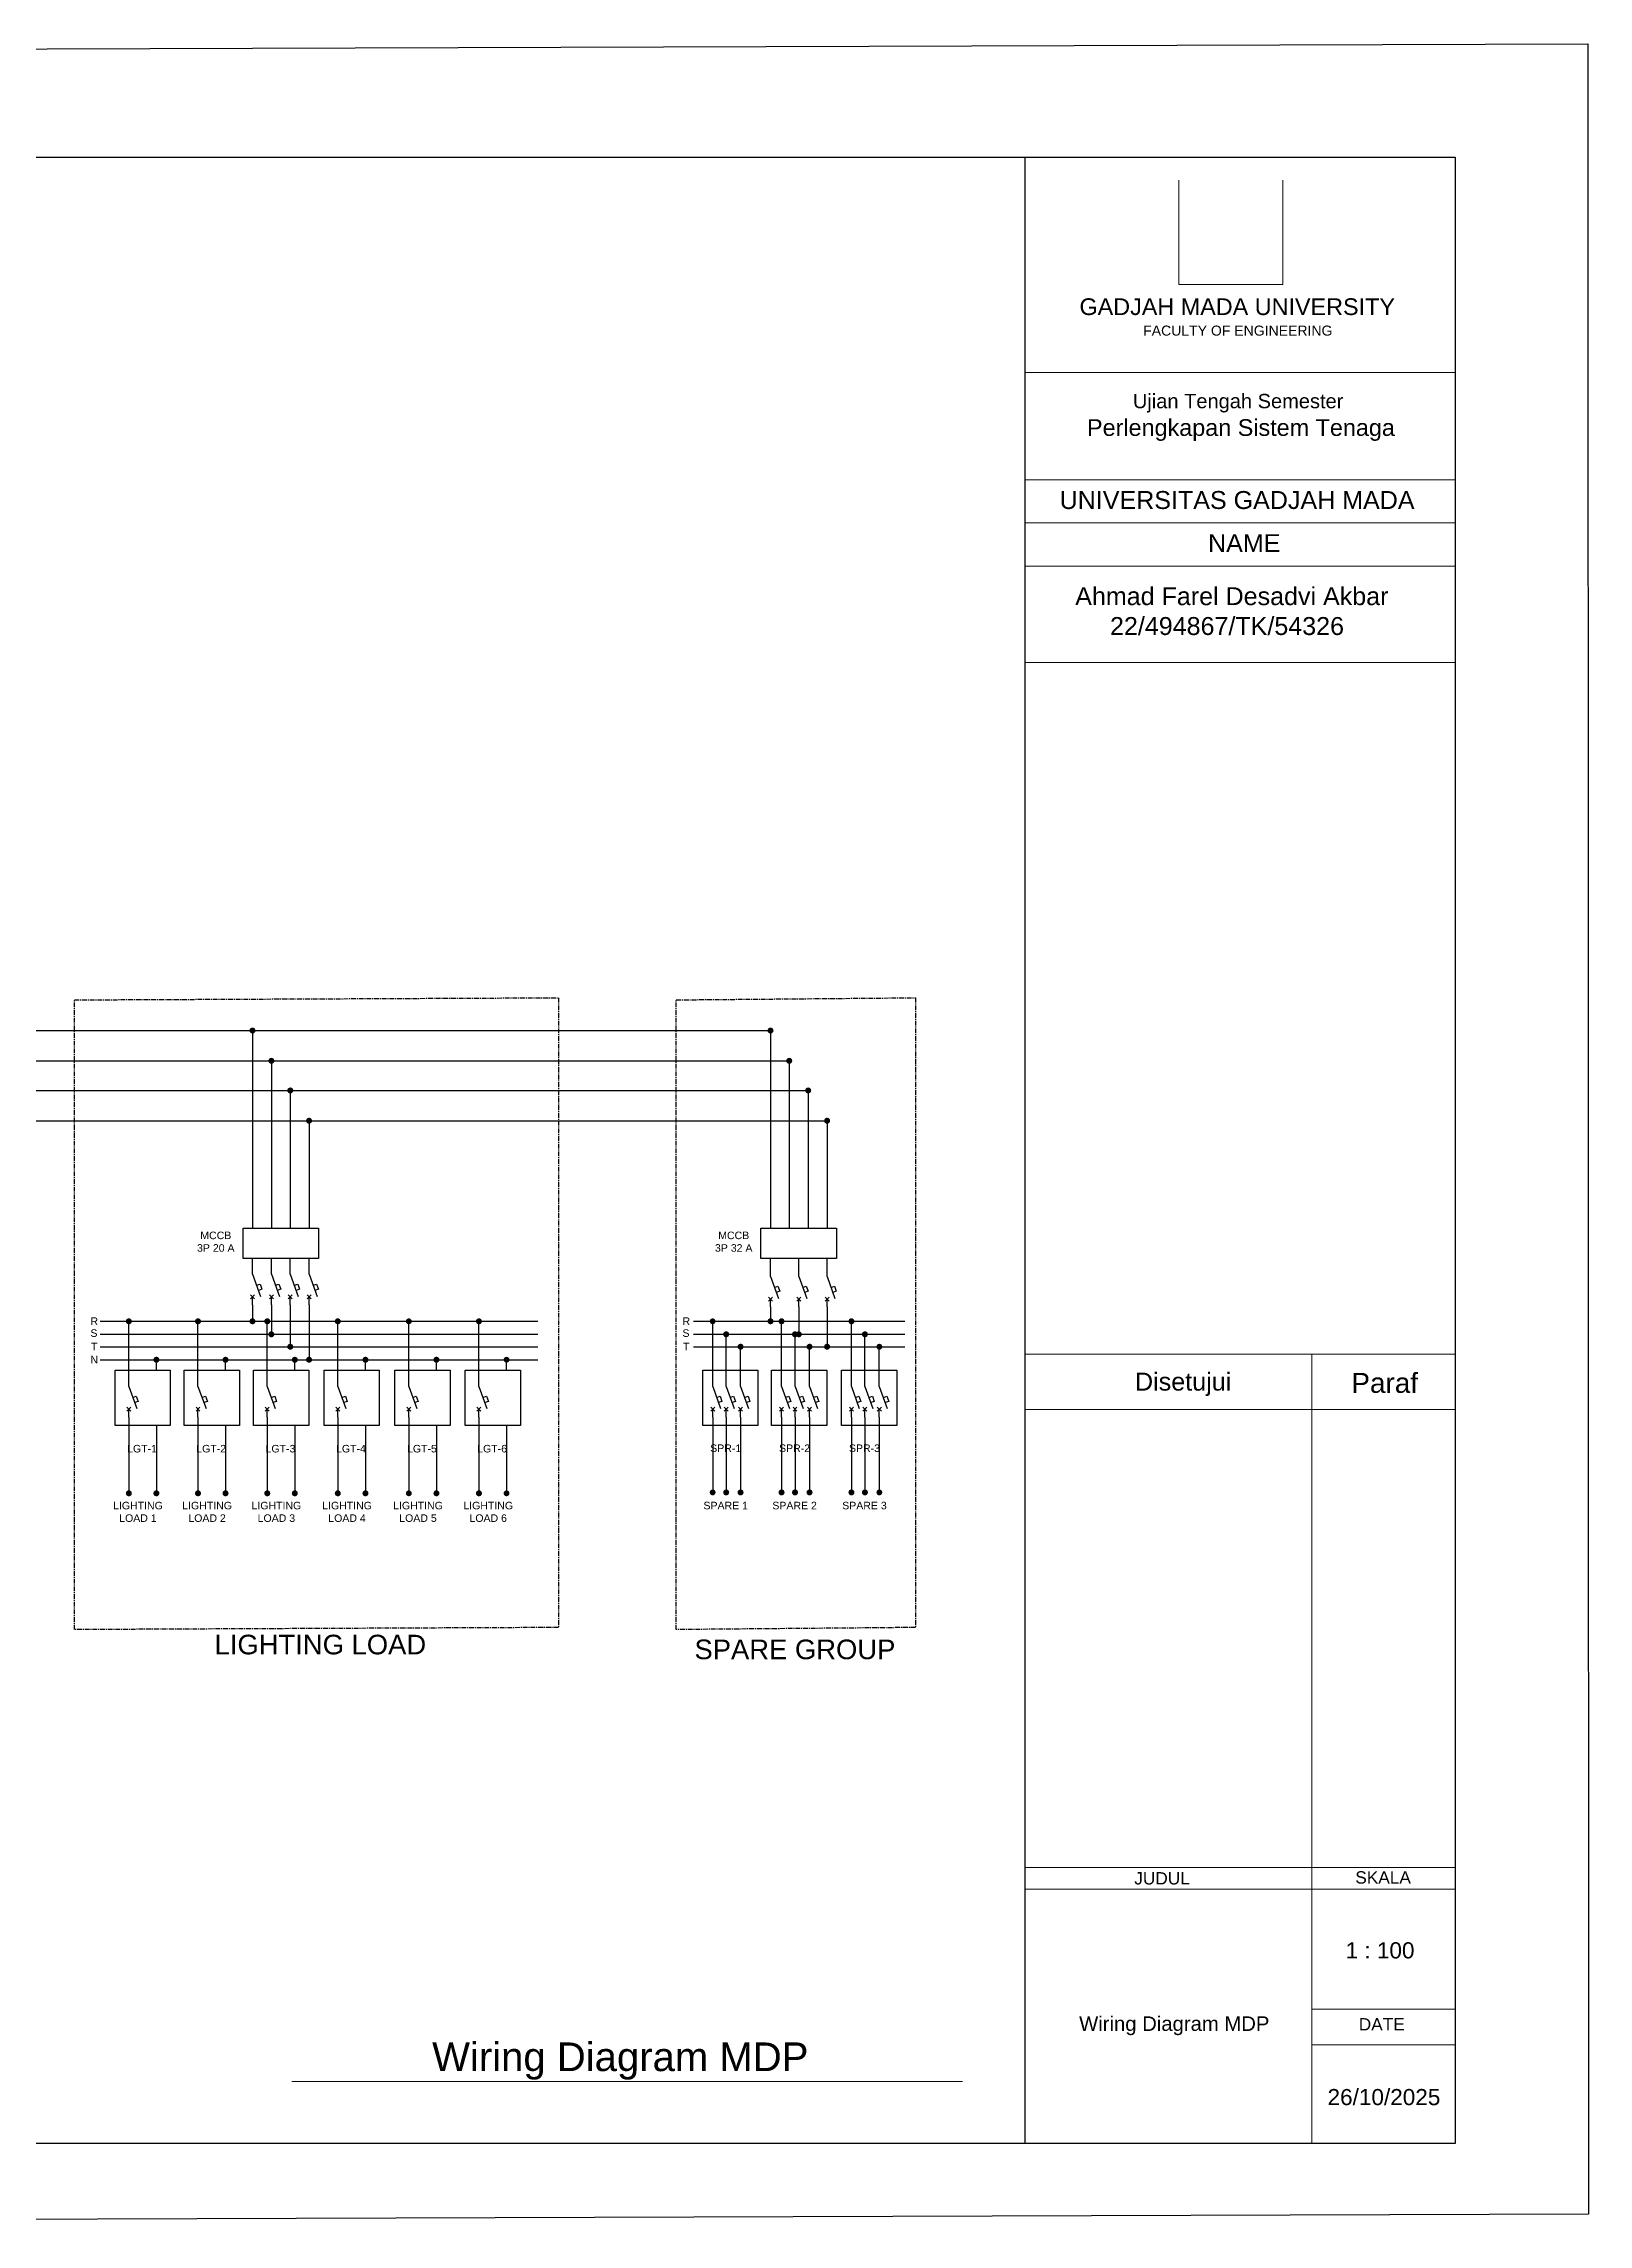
# Model space of a CAD drawing. Header units: inches. Extents: x 1209 to 3246, y 1048 to 2489.
# Drawn here: x 2225 to 3246, y 1048 to 2489 of the extents above; entities that cross this region are included whole.
import ezdxf

# ---------------------------------------------------------------- set-up
doc = ezdxf.new("R2010")
doc.units = ezdxf.units.IN
doc.header["$MEASUREMENT"] = 0
doc.linetypes.add('CENTER', pattern=[50.8, 31.75, -6.35, 6.35, -6.35])
doc.layers.add('Connecting', color=250, linetype='Continuous')
doc.layers.add('DOOR WINDOW 1 300', color=90, linetype='Continuous', lineweight=5)
doc.styles.add('750 judulskala150)', font='arial.ttf', dxfattribs={"height": 750})
doc.styles.get("Standard").update_dxf_attribs({"font": 'arial.ttf'})
doc.styles.add('Tittle Block', font='arial.ttf')

msp = doc.modelspace()

# ---------------------------------------------------------------- hatches: boundary and pattern name
at = {"layer": 'Connecting', "transparency": 33554687}
h = msp.add_hatch(color=256, dxfattribs=at)
h.dxf.hatch_style = 1
h.paths.add_polyline_path([(2360.7, 1836.7, 1), (2364.7, 1836.7, 1)])
h = msp.add_hatch(color=256, dxfattribs=at)
h.dxf.hatch_style = 1
h.paths.add_polyline_path([(2703.1, 1836.7, 1), (2707.1, 1836.7, 1)])
h = msp.add_hatch(color=256, dxfattribs=at)
h.dxf.hatch_style = 1
h.paths.add_polyline_path([(2373.2, 1816.7, 1), (2377.2, 1816.7, 1)])
h = msp.add_hatch(color=256, dxfattribs=at)
h.dxf.hatch_style = 1
h.paths.add_polyline_path([(2715.5, 1816.7, 1), (2719.5, 1816.7, 1)])
h = msp.add_hatch(color=256, dxfattribs=at)
h.dxf.hatch_style = 1
h.paths.add_polyline_path([(2385.7, 1797.1, 1), (2389.7, 1797.1, 1)])
h = msp.add_hatch(color=256, dxfattribs=at)
h.dxf.hatch_style = 1
h.paths.add_polyline_path([(2728, 1797.1, 1), (2732, 1797.1, 1)])
h = msp.add_hatch(color=256, dxfattribs=at)
h.dxf.hatch_style = 1
h.paths.add_polyline_path([(2398.1, 1777.1, 1), (2402.1, 1777.1, 1)])
h = msp.add_hatch(color=256, dxfattribs=at)
h.dxf.hatch_style = 1
h.paths.add_polyline_path([(2740.5, 1777.1, 1), (2744.5, 1777.1, 1)])
h = msp.add_hatch(color=256, dxfattribs=at)
h.dxf.hatch_style = 1
h.paths.add_polyline_path([(2279, 1644.5, 1), (2283, 1644.5, 1)])
h = msp.add_hatch(color=256, dxfattribs=at)
h.dxf.hatch_style = 1
h.paths.add_polyline_path([(2324.7, 1644.5, 1), (2328.7, 1644.5, 1)])
h = msp.add_hatch(color=256, dxfattribs=at)
h.dxf.hatch_style = 1
h.paths.add_polyline_path([(2360.7, 1644.5, 1), (2364.7, 1644.5, 1)])
h = msp.add_hatch(color=256, dxfattribs=at)
h.dxf.hatch_style = 1
h.paths.add_polyline_path([(2370.5, 1644.5, 1), (2374.5, 1644.5, 1)])
h = msp.add_hatch(color=256, dxfattribs=at)
h.dxf.hatch_style = 1
h.paths.add_polyline_path([(2417.1, 1644.5, 1), (2421.1, 1644.5, 1)])
h = msp.add_hatch(color=256, dxfattribs=at)
h.dxf.hatch_style = 1
h.paths.add_polyline_path([(2464.1, 1644.5, 1), (2468, 1644.5, 1)])
h = msp.add_hatch(color=256, dxfattribs=at)
h.dxf.hatch_style = 1
h.paths.add_polyline_path([(2510.4, 1644.5, 1), (2514.4, 1644.5, 1)])
h = msp.add_hatch(color=256, dxfattribs=at)
h.dxf.hatch_style = 1
h.paths.add_polyline_path([(2664.9, 1644.5, 1), (2668.8, 1644.5, 1)])
h = msp.add_hatch(color=256, dxfattribs=at)
h.dxf.hatch_style = 1
h.paths.add_polyline_path([(2703.1, 1644.5, 1), (2707.1, 1644.5, 1)])
h = msp.add_hatch(color=256, dxfattribs=at)
h.dxf.hatch_style = 1
h.paths.add_polyline_path([(2710.4, 1644.5, 1), (2714.4, 1644.5, 1)])
h = msp.add_hatch(color=256, dxfattribs=at)
h.dxf.hatch_style = 1
h.paths.add_polyline_path([(2756.6, 1644.5, 1), (2760.6, 1644.5, 1)])
h = msp.add_hatch(color=256, dxfattribs=at)
h.dxf.hatch_style = 1
h.paths.add_polyline_path([(2373.2, 1635.9, 1), (2377.2, 1635.9, 1)])
h = msp.add_hatch(color=256, dxfattribs=at)
h.dxf.hatch_style = 1
h.paths.add_polyline_path([(2385.7, 1627.7, 1), (2389.7, 1627.7, 1)])
h = msp.add_hatch(color=256, dxfattribs=at)
h.dxf.hatch_style = 1
h.paths.add_polyline_path([(2673.8, 1635.9, 1), (2677.8, 1635.9, 1)])
h = msp.add_hatch(color=256, dxfattribs=at)
h.dxf.hatch_style = 1
h.paths.add_polyline_path([(2683.3, 1627.7, 1), (2687.3, 1627.7, 1)])
h = msp.add_hatch(color=256, dxfattribs=at)
h.dxf.hatch_style = 1
h.paths.add_polyline_path([(2719.3, 1635.9, 1), (2723.3, 1635.9, 1)])
h = msp.add_hatch(color=256, dxfattribs=at)
h.dxf.hatch_style = 1
h.paths.add_polyline_path([(2721.8, 1635.9, 1), (2725.8, 1635.9, 1)])
h = msp.add_hatch(color=256, dxfattribs=at)
h.dxf.hatch_style = 1
h.paths.add_polyline_path([(2728.9, 1627.7, 1), (2732.9, 1627.7, 1)])
h = msp.add_hatch(color=256, dxfattribs=at)
h.dxf.hatch_style = 1
h.paths.add_polyline_path([(2740.5, 1627.7, 1), (2744.5, 1627.7, 1)])
h = msp.add_hatch(color=256, dxfattribs=at)
h.dxf.hatch_style = 1
h.paths.add_polyline_path([(2765.5, 1635.9, 1), (2769.5, 1635.9, 1)])
h = msp.add_hatch(color=256, dxfattribs=at)
h.dxf.hatch_style = 1
h.paths.add_polyline_path([(2775.1, 1627.7, 1), (2779, 1627.7, 1)])
h = msp.add_hatch(color=256, dxfattribs=at)
h.dxf.hatch_style = 1
h.paths.add_polyline_path([(2297.2, 1619.1, 1), (2301.2, 1619.1, 1)])
h = msp.add_hatch(color=256, dxfattribs=at)
h.dxf.hatch_style = 1
h.paths.add_polyline_path([(2342.9, 1619.1, 1), (2346.9, 1619.1, 1)])
h = msp.add_hatch(color=256, dxfattribs=at)
h.dxf.hatch_style = 1
h.paths.add_polyline_path([(2388.7, 1619.1, 1), (2392.7, 1619.1, 1)])
h = msp.add_hatch(color=256, dxfattribs=at)
h.dxf.hatch_style = 1
h.paths.add_polyline_path([(2398.1, 1619.1, 1), (2402.1, 1619.1, 1)])
h = msp.add_hatch(color=256, dxfattribs=at)
h.dxf.hatch_style = 1
h.paths.add_polyline_path([(2435.4, 1619.1, 1), (2439.4, 1619.1, 1)])
h = msp.add_hatch(color=256, dxfattribs=at)
h.dxf.hatch_style = 1
h.paths.add_polyline_path([(2482.3, 1619.1, 1), (2486.3, 1619.1, 1)])
h = msp.add_hatch(color=256, dxfattribs=at)
h.dxf.hatch_style = 1
h.paths.add_polyline_path([(2528.7, 1619.1, 1), (2532.6, 1619.1, 1)])
h = msp.add_hatch(color=256, dxfattribs=at)
h.dxf.hatch_style = 1
h.paths.add_polyline_path([(2279, 1530.8, 1), (2283, 1530.8, 1)])
h = msp.add_hatch(color=256, dxfattribs=at)
h.dxf.hatch_style = 1
h.paths.add_polyline_path([(2297.2, 1530.8, 1), (2301.2, 1530.8, 1)])
h = msp.add_hatch(color=256, dxfattribs=at)
h.dxf.hatch_style = 1
h.paths.add_polyline_path([(2324.7, 1530.8, 1), (2328.7, 1530.8, 1)])
h = msp.add_hatch(color=256, dxfattribs=at)
h.dxf.hatch_style = 1
h.paths.add_polyline_path([(2342.9, 1530.8, 1), (2346.9, 1530.8, 1)])
h = msp.add_hatch(color=256, dxfattribs=at)
h.dxf.hatch_style = 1
h.paths.add_polyline_path([(2370.5, 1530.8, 1), (2374.5, 1530.8, 1)])
h = msp.add_hatch(color=256, dxfattribs=at)
h.dxf.hatch_style = 1
h.paths.add_polyline_path([(2388.7, 1530.8, 1), (2392.7, 1530.8, 1)])
h = msp.add_hatch(color=256, dxfattribs=at)
h.dxf.hatch_style = 1
h.paths.add_polyline_path([(2417.1, 1530.8, 1), (2421.1, 1530.8, 1)])
h = msp.add_hatch(color=256, dxfattribs=at)
h.dxf.hatch_style = 1
h.paths.add_polyline_path([(2435.4, 1530.8, 1), (2439.4, 1530.8, 1)])
h = msp.add_hatch(color=256, dxfattribs=at)
h.dxf.hatch_style = 1
h.paths.add_polyline_path([(2464.1, 1530.8, 1), (2468, 1530.8, 1)])
h = msp.add_hatch(color=256, dxfattribs=at)
h.dxf.hatch_style = 1
h.paths.add_polyline_path([(2482.3, 1530.8, 1), (2486.3, 1530.8, 1)])
h = msp.add_hatch(color=256, dxfattribs=at)
h.dxf.hatch_style = 1
h.paths.add_polyline_path([(2510.4, 1530.8, 1), (2514.4, 1530.8, 1)])
h = msp.add_hatch(color=256, dxfattribs=at)
h.dxf.hatch_style = 1
h.paths.add_polyline_path([(2528.7, 1530.8, 1), (2532.6, 1530.8, 1)])
h = msp.add_hatch(color=256, dxfattribs=at)
h.dxf.hatch_style = 1
h.paths.add_polyline_path([(2664.9, 1531.4, 1), (2668.8, 1531.4, 1)])
h = msp.add_hatch(color=256, dxfattribs=at)
h.dxf.hatch_style = 1
h.paths.add_polyline_path([(2673.8, 1531.4, 1), (2677.8, 1531.4, 1)])
h = msp.add_hatch(color=256, dxfattribs=at)
h.dxf.hatch_style = 1
h.paths.add_polyline_path([(2683.3, 1531.4, 1), (2687.3, 1531.4, 1)])
h = msp.add_hatch(color=256, dxfattribs=at)
h.dxf.hatch_style = 1
h.paths.add_polyline_path([(2710.4, 1531.4, 1), (2714.4, 1531.4, 1)])
h = msp.add_hatch(color=256, dxfattribs=at)
h.dxf.hatch_style = 1
h.paths.add_polyline_path([(2719.3, 1531.4, 1), (2723.3, 1531.4, 1)])
h = msp.add_hatch(color=256, dxfattribs=at)
h.dxf.hatch_style = 1
h.paths.add_polyline_path([(2728.9, 1531.4, 1), (2732.9, 1531.4, 1)])
h = msp.add_hatch(color=256, dxfattribs=at)
h.dxf.hatch_style = 1
h.paths.add_polyline_path([(2756.6, 1531.4, 1), (2760.6, 1531.4, 1)])
h = msp.add_hatch(color=256, dxfattribs=at)
h.dxf.hatch_style = 1
h.paths.add_polyline_path([(2765.5, 1531.4, 1), (2769.5, 1531.4, 1)])
h = msp.add_hatch(color=256, dxfattribs=at)
h.dxf.hatch_style = 1
h.paths.add_polyline_path([(2775.1, 1531.4, 1), (2779, 1531.4, 1)])

# ---------------------------------------------------------------- linework, layer by layer
for p, q in [((2015.3, 1836.7), (2362.7, 1836.7)), ((2362.7, 1836.7), (2362.7, 1706)), ((2362.7, 1836.7), (2705.1, 1836.7)), ((2705.1, 1836.7), (2705.1, 1706)), ((2027.8, 1816.7), (2375.2, 1816.7)), ((2375.2, 1816.7), (2375.2, 1706)), ((2375.2, 1816.7), (2717.5, 1816.7)), ((2717.5, 1816.7), (2717.5, 1706)), ((2040.2, 1797.1), (2387.7, 1797.1)), ((2387.7, 1797.1), (2387.7, 1706)), ((2387.7, 1797.1), (2730, 1797.1)), ((2730, 1797.1), (2730, 1706)), ((2052.7, 1777.1), (2400.1, 1777.1)), ((2400.1, 1777.1), (2400.1, 1706)), ((2400.1, 1777.1), (2742.5, 1777.1)), ((2742.5, 1777.1), (2742.5, 1706)), ((2362.7, 1680.8), (2362.7, 1686)), ((2362.7, 1675.6), (2362.7, 1680.8)), ((2362.7, 1675.6), (2368, 1660.9)), ((2375.2, 1680.8), (2375.2, 1686)), ((2375.2, 1675.6), (2375.2, 1680.8)), ((2375.2, 1675.6), (2380.5, 1660.9)), ((2387.7, 1680.8), (2387.7, 1686)), ((2387.7, 1675.6), (2387.7, 1680.8)), ((2387.7, 1675.6), (2392.9, 1660.9)), ((2400.1, 1680.8), (2400.1, 1686)), ((2400.1, 1675.6), (2400.1, 1680.8)), ((2400.1, 1675.6), (2405.4, 1660.9)), ((2705.1, 1679.4), (2705.1, 1686)), ((2705.1, 1674.2), (2705.1, 1679.4)), ((2705.1, 1674.2), (2710.4, 1659.5)), ((2723.8, 1679.4), (2723.8, 1686)), ((2723.8, 1674.2), (2723.8, 1679.4)), ((2723.8, 1674.2), (2729.1, 1659.5)), ((2742.5, 1679.4), (2742.5, 1686)), ((2742.5, 1674.2), (2742.5, 1679.4)), ((2742.5, 1674.2), (2747.7, 1659.5)), ((2364, 1659.3), (2361.4, 1661.9)), ((2361.4, 1659.3), (2364, 1661.9)), ((2362.7, 1655.3), (2362.7, 1660.6)), ((2365.4, 1668.3), (2367.7, 1669.1)), ((2368.9, 1665.8), (2366.6, 1664.9)), ((2367.7, 1669.1), (2368.9, 1665.8)), ((2376.5, 1659.3), (2373.9, 1661.9)), ((2373.9, 1659.3), (2376.5, 1661.9)), ((2375.2, 1655.3), (2375.2, 1660.6)), ((2377.8, 1668.3), (2380.1, 1669.1)), ((2381.4, 1665.8), (2379.1, 1664.9)), ((2380.1, 1669.1), (2381.4, 1665.8)), ((2389, 1659.3), (2386.4, 1661.9)), ((2386.4, 1659.3), (2389, 1661.9)), ((2387.7, 1655.3), (2387.7, 1660.6)), ((2390.3, 1668.3), (2392.6, 1669.1)), ((2393.8, 1665.8), (2391.5, 1664.9)), ((2392.6, 1669.1), (2393.8, 1665.8)), ((2401.4, 1659.3), (2398.8, 1661.9)), ((2398.8, 1659.3), (2401.4, 1661.9)), ((2400.1, 1655.3), (2400.1, 1660.6)), ((2402.8, 1668.3), (2405, 1669.1)), ((2406.3, 1665.8), (2404, 1664.9)), ((2405, 1669.1), (2406.3, 1665.8)), ((2706.4, 1657.9), (2703.8, 1660.5)), ((2703.8, 1657.9), (2706.4, 1660.5)), ((2705.1, 1654), (2705.1, 1659.2)), ((2707.7, 1666.9), (2710, 1667.7)), ((2711.2, 1664.4), (2708.9, 1663.5)), ((2710, 1667.7), (2711.2, 1664.4)), ((2725.1, 1657.9), (2722.5, 1660.5)), ((2722.5, 1657.9), (2725.1, 1660.5)), ((2723.8, 1654), (2723.8, 1659.2)), ((2726.4, 1666.9), (2728.7, 1667.7)), ((2729.9, 1664.4), (2727.6, 1663.5)), ((2728.7, 1667.7), (2729.9, 1664.4)), ((2743.8, 1657.9), (2741.2, 1660.5)), ((2741.2, 1657.9), (2743.8, 1660.5)), ((2742.5, 1654), (2742.5, 1659.2)), ((2745.1, 1666.9), (2747.4, 1667.7)), ((2748.6, 1664.4), (2746.3, 1663.5)), ((2747.4, 1667.7), (2748.6, 1664.4)), ((2262.1, 1644.5), (2551.3, 1644.5)), ((2281, 1606.7), (2281, 1644.5)), ((2326.7, 1606.7), (2326.7, 1644.5)), ((2362.7, 1655.3), (2362.7, 1644.5)), ((2372.5, 1606.7), (2372.5, 1644.5)), ((2375.2, 1655.3), (2375.2, 1635.9)), ((2387.7, 1655.3), (2387.7, 1627.7)), ((2400.1, 1655.3), (2400.1, 1619.1)), ((2419.1, 1606.7), (2419.1, 1644.5)), ((2466, 1606.7), (2466, 1644.5)), ((2512.4, 1606.7), (2512.4, 1644.5)), ((2654.3, 1644.5), (2793.9, 1644.5)), ((2666.9, 1606.7), (2666.9, 1644.5)), ((2705.1, 1654), (2705.1, 1644.5)), ((2712.4, 1606.7), (2712.4, 1644.5)), ((2723.8, 1654), (2723.8, 1635.9)), ((2742.5, 1654), (2742.5, 1627.7)), ((2758.6, 1606.7), (2758.6, 1644.5)), ((2262.1, 1635.9), (2551.3, 1635.9)), ((2654.3, 1635.9), (2793.9, 1635.9)), ((2675.8, 1606.7), (2675.8, 1635.9)), ((2721.3, 1606.7), (2721.3, 1635.9)), ((2767.5, 1606.7), (2767.5, 1635.9)), ((2262.1, 1627.7), (2551.3, 1627.7)), ((2262.1, 1619.1), (2551.3, 1619.1)), ((2299.2, 1612.2), (2299.2, 1619.1)), ((2344.9, 1612.2), (2344.9, 1619.1)), ((2390.7, 1612.2), (2390.7, 1619.1)), ((2437.4, 1612.2), (2437.4, 1619.1)), ((2484.3, 1612.2), (2484.3, 1619.1)), ((2530.7, 1612.2), (2530.7, 1619.1)), ((2654.3, 1627.7), (2793.9, 1627.7)), ((2685.3, 1606.7), (2685.3, 1627.7)), ((2730.9, 1606.7), (2730.9, 1627.7)), ((2777, 1606.7), (2777, 1627.7)), ((2281, 1601.5), (2281, 1606.7)), ((2281, 1601.5), (2286.3, 1586.8)), ((2326.7, 1601.5), (2326.7, 1606.7)), ((2326.7, 1601.5), (2332, 1586.8)), ((2372.5, 1601.5), (2372.5, 1606.7)), ((2372.5, 1601.5), (2377.8, 1586.8)), ((2419.1, 1601.5), (2419.1, 1606.7)), ((2419.1, 1601.5), (2424.4, 1586.8)), ((2466, 1601.5), (2466, 1606.7)), ((2466, 1601.5), (2471.3, 1586.8)), ((2512.4, 1601.5), (2512.4, 1606.7)), ((2512.4, 1601.5), (2517.7, 1586.8)), ((2666.9, 1601.5), (2666.9, 1606.7)), ((2666.9, 1601.5), (2672.1, 1586.8)), ((2675.8, 1601.5), (2675.8, 1606.7)), ((2675.8, 1601.5), (2681.1, 1586.8)), ((2685.3, 1601.5), (2685.3, 1606.7)), ((2685.3, 1601.5), (2690.6, 1586.8)), ((2712.4, 1601.5), (2712.4, 1606.7)), ((2712.4, 1601.5), (2717.7, 1586.8)), ((2721.3, 1601.5), (2721.3, 1606.7)), ((2721.3, 1601.5), (2726.6, 1586.8)), ((2730.9, 1601.5), (2730.9, 1606.7)), ((2730.9, 1601.5), (2736.2, 1586.8)), ((2758.6, 1601.5), (2758.6, 1606.7)), ((2758.6, 1601.5), (2763.8, 1586.8)), ((2767.5, 1601.5), (2767.5, 1606.7)), ((2767.5, 1601.5), (2772.8, 1586.8)), ((2777, 1601.5), (2777, 1606.7)), ((2777, 1601.5), (2782.3, 1586.8)), ((2282.3, 1585.1), (2279.7, 1587.7)), ((2279.7, 1585.1), (2282.3, 1587.7)), ((2281, 1581.2), (2281, 1586.4)), ((2283.6, 1594.1), (2285.9, 1595)), ((2287.1, 1591.6), (2284.8, 1590.8)), ((2285.9, 1595), (2287.1, 1591.6)), ((2328, 1585.1), (2325.4, 1587.7)), ((2325.4, 1585.1), (2328, 1587.7)), ((2326.7, 1581.2), (2326.7, 1586.4)), ((2329.3, 1594.1), (2331.6, 1595)), ((2332.9, 1591.6), (2330.5, 1590.8)), ((2331.6, 1595), (2332.9, 1591.6)), ((2373.8, 1585.1), (2371.2, 1587.7)), ((2371.2, 1585.1), (2373.8, 1587.7)), ((2372.5, 1581.2), (2372.5, 1586.4)), ((2375.1, 1594.1), (2377.4, 1595)), ((2378.7, 1591.6), (2376.3, 1590.8)), ((2377.4, 1595), (2378.7, 1591.6)), ((2420.4, 1585.1), (2417.8, 1587.7)), ((2417.8, 1585.1), (2420.4, 1587.7)), ((2419.1, 1581.2), (2419.1, 1586.4)), ((2421.8, 1594.1), (2424.1, 1595)), ((2425.3, 1591.6), (2423, 1590.8)), ((2424.1, 1595), (2425.3, 1591.6)), ((2467.4, 1585.1), (2464.7, 1587.7)), ((2464.7, 1585.1), (2467.4, 1587.7)), ((2466, 1581.2), (2466, 1586.4)), ((2468.7, 1594.1), (2471, 1595)), ((2472.2, 1591.6), (2469.9, 1590.8)), ((2471, 1595), (2472.2, 1591.6)), ((2513.7, 1585.1), (2511.1, 1587.7)), ((2511.1, 1585.1), (2513.7, 1587.7)), ((2512.4, 1581.2), (2512.4, 1586.4)), ((2515, 1594.1), (2517.3, 1595)), ((2518.6, 1591.6), (2516.3, 1590.8)), ((2517.3, 1595), (2518.6, 1591.6)), ((2668.2, 1585.1), (2665.6, 1587.7)), ((2665.6, 1585.1), (2668.2, 1587.7)), ((2666.9, 1581.2), (2666.9, 1586.4)), ((2669.5, 1594.1), (2671.8, 1595)), ((2673, 1591.6), (2670.7, 1590.8)), ((2671.8, 1595), (2673, 1591.6)), ((2677.1, 1585.1), (2674.5, 1587.7)), ((2674.5, 1585.1), (2677.1, 1587.7)), ((2675.8, 1581.2), (2675.8, 1586.4)), ((2678.4, 1594.1), (2680.7, 1595)), ((2682, 1591.6), (2679.7, 1590.8)), ((2680.7, 1595), (2682, 1591.6)), ((2686.6, 1585.1), (2684, 1587.7)), ((2684, 1585.1), (2686.6, 1587.7)), ((2685.3, 1581.2), (2685.3, 1586.4)), ((2688, 1594.1), (2690.3, 1595)), ((2691.5, 1591.6), (2689.2, 1590.8)), ((2690.3, 1595), (2691.5, 1591.6)), ((2713.7, 1585.1), (2711.1, 1587.7)), ((2711.1, 1585.1), (2713.7, 1587.7)), ((2712.4, 1581.2), (2712.4, 1586.4)), ((2715, 1594.1), (2717.3, 1595)), ((2718.6, 1591.6), (2716.2, 1590.8)), ((2717.3, 1595), (2718.6, 1591.6)), ((2722.6, 1585.1), (2720, 1587.7)), ((2720, 1585.1), (2722.6, 1587.7)), ((2721.3, 1581.2), (2721.3, 1586.4)), ((2724, 1594.1), (2726.3, 1595)), ((2727.5, 1591.6), (2725.2, 1590.8)), ((2726.3, 1595), (2727.5, 1591.6)), ((2732.2, 1585.1), (2729.6, 1587.7)), ((2729.6, 1585.1), (2732.2, 1587.7)), ((2730.9, 1581.2), (2730.9, 1586.4)), ((2733.5, 1594.1), (2735.8, 1595)), ((2737, 1591.6), (2734.7, 1590.8)), ((2735.8, 1595), (2737, 1591.6)), ((2759.9, 1585.1), (2757.3, 1587.7)), ((2757.3, 1585.1), (2759.9, 1587.7)), ((2758.6, 1581.2), (2758.6, 1586.4)), ((2761.2, 1594.1), (2763.5, 1595)), ((2764.7, 1591.6), (2762.4, 1590.8)), ((2763.5, 1595), (2764.7, 1591.6)), ((2768.8, 1585.1), (2766.2, 1587.7)), ((2766.2, 1585.1), (2768.8, 1587.7)), ((2767.5, 1581.2), (2767.5, 1586.4)), ((2770.2, 1594.1), (2772.4, 1595)), ((2773.7, 1591.6), (2771.4, 1590.8)), ((2772.4, 1595), (2773.7, 1591.6)), ((2778.4, 1585.1), (2775.7, 1587.7)), ((2775.7, 1585.1), (2778.4, 1587.7)), ((2777, 1581.2), (2777, 1586.4)), ((2779.7, 1594.1), (2782, 1595)), ((2783.2, 1591.6), (2780.9, 1590.8)), ((2782, 1595), (2783.2, 1591.6)), ((2281, 1581.2), (2281, 1530.8)), ((2299.2, 1575.7), (2299.2, 1530.8)), ((2326.7, 1581.2), (2326.7, 1530.8)), ((2344.9, 1575.7), (2344.9, 1530.8)), ((2372.5, 1581.2), (2372.5, 1530.8)), ((2390.7, 1575.7), (2390.7, 1530.8)), ((2419.1, 1581.2), (2419.1, 1530.8)), ((2437.4, 1575.7), (2437.4, 1530.8)), ((2466, 1581.2), (2466, 1530.8)), ((2484.3, 1575.7), (2484.3, 1530.8)), ((2512.4, 1581.2), (2512.4, 1530.8)), ((2530.7, 1575.7), (2530.7, 1530.8)), ((2666.9, 1581.2), (2666.9, 1531.4)), ((2675.8, 1581.2), (2675.8, 1531.4)), ((2685.3, 1581.2), (2685.3, 1531.4)), ((2712.4, 1581.2), (2712.4, 1531.4)), ((2721.3, 1581.2), (2721.3, 1531.4)), ((2730.9, 1581.2), (2730.9, 1531.4)), ((2758.6, 1581.2), (2758.6, 1531.4)), ((2767.5, 1581.2), (2767.5, 1531.4)), ((2777, 1581.2), (2777, 1531.4))]:
    msp.add_line(p, q)
at = {"linetype": 'CENTER', "ltscale": 0.1}
for points in [[(2245, 1857), (2564.9, 1858.4), (2564.9, 1442.1), (2245, 1440.7)], [(2642.8, 1857), (2800.9, 1858.4), (2800.9, 1442.1), (2642.8, 1440.7)]]:
    msp.add_lwpolyline(points, close=True, dxfattribs=at)
for points in [[(2356.5, 1706), (2406.4, 1706), (2406.4, 1686), (2356.5, 1686)], [(2698.8, 1706), (2748.7, 1706), (2748.7, 1686), (2698.8, 1686)], [(2271.9, 1612.2), (2308.3, 1612.2), (2308.3, 1575.7), (2271.9, 1575.7)], [(2317.6, 1612.2), (2354.1, 1612.2), (2354.1, 1575.7), (2317.6, 1575.7)], [(2363.4, 1612.2), (2399.9, 1612.2), (2399.9, 1575.7), (2363.4, 1575.7)], [(2410, 1612.2), (2446.5, 1612.2), (2446.5, 1575.7), (2410, 1575.7)], [(2456.9, 1612.2), (2493.4, 1612.2), (2493.4, 1575.7), (2456.9, 1575.7)], [(2503.3, 1612.2), (2539.8, 1612.2), (2539.8, 1575.7), (2503.3, 1575.7)], [(2660.3, 1612.2), (2696.8, 1612.2), (2696.8, 1575.7), (2660.3, 1575.7)], [(2705.8, 1612.2), (2742.3, 1612.2), (2742.3, 1575.7), (2705.8, 1575.7)], [(2752, 1612.2), (2788.5, 1612.2), (2788.5, 1575.7), (2752, 1575.7)]]:
    msp.add_lwpolyline(points, close=True)
at = {"layer": 'DOOR WINDOW 1 300', "color": 7, "lineweight": 30, "transparency": 33554687}
msp.add_line((2873.2, 2414, -0.2), (2873.2, 1100.9, -0.2), dxfattribs=at)
at = {"layer": 'DOOR WINDOW 1 300', "color": 7, "transparency": 33554687}
for p, q in [((2974.9, 2330, -0.2), (2974.9, 2398.9, -0.2)), ((3043.8, 2398.9, -0.2), (3043.8, 2330, -0.2)), ((3043.8, 2330, -0.2), (2974.9, 2330, -0.2)), ((2873.2, 2271.8, -0.2), (3157.7, 2271.8, -0.2)), ((2873.2, 2271.8, -0.2), (3157.7, 2271.8, -0.2)), ((2873.2, 2271.8, -0.2), (3157.7, 2271.8, -0.2)), ((2873.2, 2200.7, -0.2), (3157.7, 2200.7, -0.2)), ((2873.2, 2200.7, -0.2), (3157.7, 2200.7, -0.2)), ((2873.2, 2172.3, -0.2), (3157.7, 2172.3, -0.2)), ((2873.2, 2172.3, -0.2), (3157.7, 2172.3, -0.2)), ((2873.2, 2143.8, -0.2), (3157.7, 2143.8, -0.2)), ((2873.2, 2143.8, -0.2), (3157.7, 2143.8, -0.2)), ((2873.2, 2080.1, -0.2), (3157.7, 2080.1, -0.2)), ((2873.2, 1622.7, -0.2), (3157.7, 1622.7, -0.2)), ((3062.9, 1622.7, -0.2), (3062.9, 1100.9, -0.2)), ((2873.2, 1586.3, -0.2), (3157.7, 1586.3, -0.2)), ((2873.2, 1283.5, -0.2), (3157.7, 1283.5, -0.2)), ((3062.9, 1283.5, -0.2), (3062.9, 1195.7, -0.2)), ((2873.2, 1269.2, -0.2), (3157.7, 1269.2, -0.2)), ((3062.9, 1189.8, -0.2), (3157.7, 1189.8, -0.2)), ((3062.9, 1189.8, -0.2), (3157.7, 1189.8, -0.2)), ((3062.9, 1166.1, -0.2), (3157.7, 1166.1, -0.2)), ((3062.9, 1166.1, -0.2), (3157.7, 1166.1, -0.2))]:
    msp.add_line(p, q, dxfattribs=at)
at = {"layer": 'DOOR WINDOW 1 300', "color": 7}
msp.add_line((2388.8, 1142, -0.2), (2832, 1142, -0.2), dxfattribs=at)
at = {"layer": 'DOOR WINDOW 1 300', "color": 7, "lineweight": 30, "transparency": 33554687, "elevation": -0.2}
for points in [[(1208.6, 2482.4), (3245.3, 2489.1), (3245.7, 1054.3), (1208.9, 1047.5)], [(1308.8, 2414), (3157.7, 2414), (3157.7, 1100.9), (1308.8, 1100.9)]]:
    msp.add_lwpolyline(points, close=True, dxfattribs=at)

# ---------------------------------------------------------------- texts
at = {"attachment_point": 1, "style": 'Tittle Block'}
for s, width, insert, char_height in [('\\pxqc;MCCB \\P3P 20 A', 25.148, (2325.9, 1703.8), 4.985), ('\\pxqc;MCCB \\P3P 32 A', 25.148, (2668.2, 1703.8), 4.985), ('\\pxqc;R', 6.453, (2254.9, 1647.1), 4.99), ('\\pxqc;R', 6.453, (2646.2, 1647.1), 4.99), ('\\pxqc;S', 6.453, (2254.7, 1639.2), 4.99), ('\\pxqc;T', 6.453, (2254.9, 1630.3), 4.99), ('\\pxqc;S', 6.453, (2646, 1639.2), 4.99), ('\\pxqc;T', 6.453, (2646.2, 1630.3), 4.99), ('\\pxqc;N', 6.453, (2254.9, 1621.7), 4.99), ('\\pxqc;LGT-1', 32.625, (2273.4, 1562.8), 4.985), ('\\pxqc;LGT-2', 32.625, (2319.1, 1562.8), 4.985), ('\\pxqc;LGT-3', 32.625, (2364.9, 1562.8), 4.985), ('\\pxqc;LGT-4', 32.625, (2411.5, 1562.8), 4.985), ('\\pxqc;LGT-5', 32.625, (2458.4, 1562.8), 4.985), ('\\pxqc;LGT-6', 32.625, (2504.8, 1562.8), 4.985), ('\\pxqc;SPR-1', 32.625, (2659.2, 1563.1), 4.985), ('\\pxqc;SPR-2', 32.625, (2704.7, 1563.1), 4.985), ('\\pxqc;SPR-3', 32.625, (2750.9, 1563.1), 4.985), ('\\pxqc;LIGHTING\\PLOAD 1', 32.625, (2270.7, 1525.2), 4.985), ('\\pxqc;LIGHTING\\PLOAD 2', 32.625, (2316.4, 1525.2), 4.985), ('\\pxqc;LIGHTING\\PLOAD 3', 32.625, (2362.2, 1525.2), 4.985), ('\\pxqc;LIGHTING\\PLOAD 4', 32.625, (2408.9, 1525.2), 4.985), ('\\pxqc;LIGHTING\\PLOAD 5', 32.625, (2455.8, 1525.2), 4.985), ('\\pxqc;LIGHTING\\PLOAD 6', 32.625, (2502.2, 1525.2), 4.985), ('\\pxqc;SPARE 1', 32.625, (2659.2, 1525.2), 4.985), ('\\pxqc;SPARE 2', 32.625, (2704.7, 1525.2), 4.985), ('\\pxqc;SPARE 3', 32.625, (2750.9, 1525.2), 4.985), ('\\pxqc;LIGHTING LOAD', 162.176, (2326.5, 1437.3), 12.962), ('\\pxqc;SPARE GROUP', 200.271, (2621.1, 1434.1), 12.962)]:
    msp.add_mtext_dynamic_manual_height_columns(s, width=width, gutter_width=174.5, heights=[0], dxfattribs=dict(at, insert=insert, char_height=char_height))
at = {"layer": 'DOOR WINDOW 1 300', "color": 7, "transparency": 33554687}
for s, height, p in [('GADJAH MADA UNIVERSITY', 11.057, (2909.3, 2309.7, -0.2)), ('FACULTY OF ENGINEERING', 6.634, (2951.4, 2296.1, -0.2)), ('Ujian Tengah Semester', 9.482, (2944.6, 2248.1, -0.2)), ('Perlengkapan Sistem Tenaga', 11.056, (2914.3, 2229.8, -0.2)), ('UNIVERSITAS GADJAH MADA', 11.852, (2896.2, 2181.5, -0.2)), ('NAME', 11.85, (2994.3, 2153, -0.2)), ('Disetujui ', 11.88, (2946, 1598.7, -0.3)), ('Paraf', 13.21, (3089, 1597.2, -0.3)), ('JUDUL', 8.16, (2945.5, 1272.2, -0.2)), ('SKALA', 8.16, (3091.6, 1272.8, -0.2)), ('DATE', 8.16, (3093.9, 1175.7, -0.2))]:
    msp.add_text(s, height=height, dxfattribs=at).set_placement(p)
at = {"layer": 'DOOR WINDOW 1 300', "color": 7, "lineweight": 9, "transparency": 33554687, "insert": (2906.5, 2129.8, -0.2), "char_height": 11.852, "attachment_point": 1}
msp.add_mtext_dynamic_manual_height_columns('Ahmad Farel Desadvi Akbar\\P     22/494867/TK/54326', width=221.897, gutter_width=59.3, heights=[0], dxfattribs=at)
at = {"layer": 'DOOR WINDOW 1 300', "color": 7, "transparency": 33554687, "attachment_point": 1, "style": '750 judulskala150)'}
for s, insert, char_height, width in [('\\pxqc;1 : 100', (3060.3, 1234, -0.2), 10.667, 95.281), ('\\pxqc;Wiring Diagram MDP', (2832.6, 1185, -0.2), 9.589, 278.715), ('\\pxqc;Wiring Diagram MDP', (2330.2, 1167.8, -0.2), 18.963, 551.214), ('\\pxqc;26/10/2025', (3062.9, 1137, -0.2), 10.667, 95.281)]:
    msp.add_mtext(s, dxfattribs=dict(at, insert=insert, char_height=char_height, width=width))

doc.saveas('drawing.dxf')
